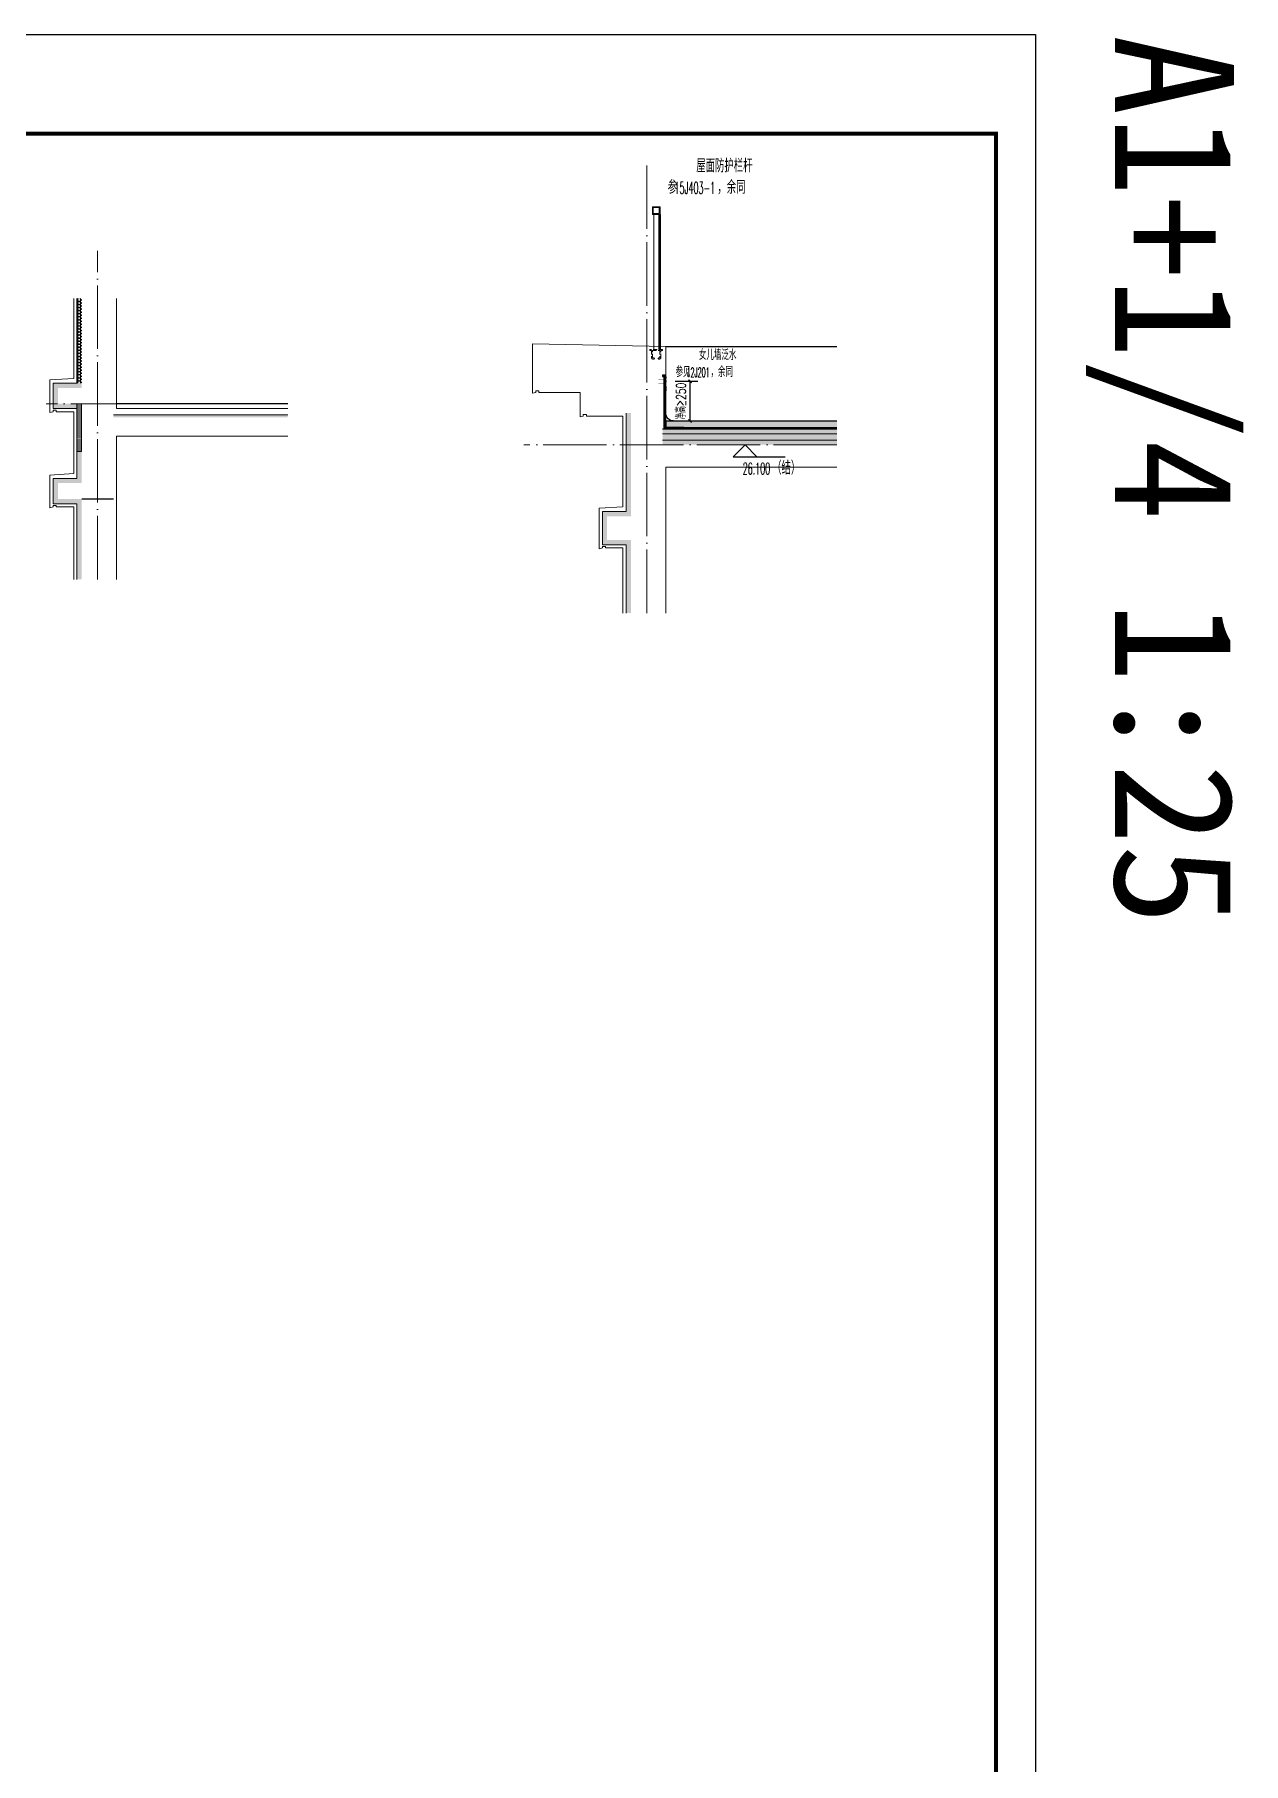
# Model space of a CAD drawing. Extents: x 27938 to 725830, y -209821 to 1628073.
# Drawn here: x 538172 to 545791, y -158326 to -147435 of the extents above; entities that cross this region are included whole.
import ezdxf
from ezdxf.xclip import XClip

# ---------------------------------------------------------------- set-up
doc = ezdxf.new("R2010")
doc.units = 0
doc.header["$LTSCALE"] = 1000
doc.header["$MEASUREMENT"] = 0
doc.header["$XCLIPFRAME"] = 0
doc.linetypes.add('DASH', pattern=[0.35, 0.25, -0.1])
doc.linetypes.add('DOTE', pattern=[2.42, 2, -0.2, 0.02, -0.2])
for name, color, linetype in [('3-屋面构造层', 157, 'Continuous'), ('DIM_ELEV', 3, 'Continuous'), ('DIM_IDEN', 67, 'Continuous'), ('PUB_TEXT', 4, 'Continuous'), ('Stair-栏杆', 142, 'Continuous'), ('SURFACE', 6, 'Continuous'), ('图框', 140, 'Continuous'), ('看线', 251, 'Continuous'), ('立面-看线', 251, 'Continuous')]:
    doc.layers.add(name, color=color, linetype=linetype)
for name, color, linetype, lineweight in [('DOTE', 19, 'DOTE', 9), ('PUB_HATCH', 8, 'Continuous', 9), ('内粉刷', 37, 'Continuous', 9), ('立面-栏杆', 105, 'Continuous', 15)]:
    doc.layers.add(name, color=color, linetype=linetype, lineweight=lineweight)
doc.layers.add('yichutu', color=7, linetype='Continuous', true_color=0xffffff, plot=False)
doc.styles.add('_TCH_DIM', font='SIMPLEX.shx', dxfattribs={"width": 0.7, "bigfont": 'GBCBIG.shx'})
doc.styles.add('_TCH_DIM_T3', font='SIMPLEX.shx', dxfattribs={"width": 0.494118, "bigfont": 'GBCBIG.shx'})
doc.styles.add('_TCH_LABEL', font='')
doc.styles.get('_TCH_LABEL').set_extended_font_data('SimHei')
doc.dimstyles.new('_TCH_ARCH&&20', dxfattribs={"dimtxt": 59.5, "dimasz": 20, "dimexe": 50, "dimexo": 60, "dimgap": 25.25, "dimtad": 1, "dimdec": 0, "dimzin": 0, "dimdsep": 46, "dimtxsty": '_TCH_DIM_T3', "dimblk": 'ARCHTICK', "dimcen": 0.09, "dimclrt": 7, "dimazin": 2, "dimtfac": 1, "dimtdec": 0, "dimtix": 1, "dimtmove": 2, "dimatfit": 3, "dimfxl": 1, "dimtolj": 1, "dimtzin": 0, "dimarcsym": 0})
pattern_1 = [(0, (-1177448.815, -420821.493), (16.66875, 9.623705), [11.1125, -22.225]), (120, (-1177448.815, -420821.493), (-16.66874801, 9.62370845), [11.1125, -22.225]), (60, (-1177448.815, -420821.493), (1.99e-06, 19.24741345), [-22.225, 11.1125])]

# ---------------------------------------------------------------- blocks, each defined once
blk = doc.blocks.new('_ArchTick')
at = {"color": 0, "linetype": 'ByBlock', "const_width": 0.4}
blk.add_lwpolyline([(-0.5, -0.5), (0.5, 0.5)], dxfattribs=at)
blk = doc.blocks.new('*D218')
at = {"layer": 'Defpoints', "color": 0, "transparency": 16777216}
for p in [(542150, -149619), (542303, -149619), (542150, -149869)]:
    blk.add_point(p, dxfattribs=at)
at = {"layer": 'DIM_IDEN', "color": 0, "lineweight": -2, "transparency": 16777216}
for p, q in [((542210, -149619), (542353, -149619)), ((542303, -149869), (542303, -149619)), ((542210, -149869), (542353, -149869))]:
    blk.add_line(p, q, dxfattribs=at)
at = {"layer": 'DIM_IDEN', "color": 0, "lineweight": -2, "transparency": 16777216, "xscale": 20, "yscale": 20, "zscale": 20}
for p, rotation in [((542303, -149619), 90), ((542303, -149869), 270)]:
    blk.add_blockref('_ArchTick', p, dxfattribs=dict(at, rotation=rotation))
at = {"layer": 'DIM_IDEN', "color": 7, "transparency": 16777216, "insert": (542246, -149744), "char_height": 59.5, "attachment_point": 5, "rotation": 90, "style": '_TCH_DIM_T3'}
blk.add_mtext('\\A1;{\\W0.70588;净高≥250}', dxfattribs=at)
blk = doc.blocks.new('A$C05102146')
at = {"layer": 'PUB_TEXT', "style": '_TCH_DIM'}
for s, height, width, p in [('屋面防护栏杆', 84.4, 0.7, (227, 216)), ('参', 84.4, 0.7, (47, 81)), ('15J403-1', 74.4, 0.494118, (90, 81)), ('，余同', 84.4, 0.7, (360, 81))]:
    blk.add_text(s, height=height, dxfattribs=dict(at, width=width)).set_placement(p)
blk = doc.blocks.new('A$C40486AD2')
at = {"layer": 'PUB_TEXT', "style": '_TCH_DIM'}
for s, height, width, p in [('女儿墙泛水', 67.5, 0.7, (255, 115)), ('参见', 67.5, 0.7, (108, 8)), ('12J201', 59.5, 0.494118, (177, 8)), ('，余同', 67.5, 0.7, (328, 8))]:
    blk.add_text(s, height=height, dxfattribs=dict(at, width=width)).set_placement(p)
blk = doc.blocks.new('FGHFG4334GDFGDFFGGGGGGDFG4G')
at = {"layer": 'SURFACE', "const_width": 2.25}
for points in [[(47, 0), (0, 0)], [(47, -28), (0, -28)]]:
    blk.add_lwpolyline(points, dxfattribs=at)
at = {"layer": 'SURFACE', "const_width": 1.5}
blk.add_lwpolyline([(47, 17, -1), (47, 5), (47, -7, -1), (47, -19), (47, -37), (53, -48), (53, -73)], format="xyb", dxfattribs=at)
blk = doc.blocks.new('FGDGDGD')
at = {"layer": '3-屋面构造层'}
h = blk.add_hatch(dxfattribs=at)
h.set_pattern_fill('隔热材料01', color=256, scale=7.692308, style=0)
h.set_pattern_definition([(270, (9.5186, 433.228), (3.846153863, -7e-16), [0.385980771, -3.460173092]), (270, (6.637, 433.228), (3.846153863, -7e-16), [0.385980771, -3.460173092]), (90, (8.5996, 430.618), (-3.846153863, 2e-16), [0.385980771, -3.460173092]), (90, (7.556, 430.618), (-3.846153863, 2e-16), [0.385980771, -3.460173092]), (180, (10.002, 430), (-5e-16, -3.846153863), [3.848019248, 0.001865385]), (135, (8.9282, 430.193), (2e-16, 3.846144175), [0.328307694, -5.110980792]), (116.56505, (12.5422, 430.4251), (8.6793e-06, 3.8461487416), [0.215769232, -8.384500037]), (116.56505, (8.696, 430.4251), (8.6793e-06, 3.8461487416), [0.215769232, -8.384500037]), (153.43495, (13.1603, 430), (-8.679e-06, 3.846148742), [0.431538463, -8.168730805]), (153.43495, (9.3142, 430), (-8.679e-06, 3.846148742), [0.431538463, -8.168730805]), (63.43495, (12.4457, 431.0041), (-8.6793e-06, 3.8461487416), [2.054923086, -6.545346183]), (63.43495, (8.5996, 431.0041), (-8.6793e-06, 3.8461487416), [2.054923086, -6.545346183]), (116.56505, (13.3647, 433.228), (8.6793e-06, 3.8461487416), [0.215769232, -8.384500037]), (116.56505, (9.5186, 433.228), (8.6793e-06, 3.8461487416), [0.215769232, -8.384500037]), (135, (9.422, 433.421), (2e-16, 3.846144175), [0.328307694, -5.110980792]), (153.43495, (13.036, 433.6532), (-8.679e-06, 3.846148742), [0.431538463, -8.168730805]), (153.43495, (9.19, 433.6532), (-8.679e-06, 3.846148742), [0.431538463, -8.168730805]), (45, (6.7336, 433.421), (2e-16, 3.846144175), [0.328307694, -5.110980792]), (63.43495, (10.4833, 433.228), (-8.6793e-06, 3.8461487416), [0.215769232, -8.384500037]), (63.43495, (6.6371, 433.228), (-8.6793e-06, 3.8461487416), [0.215769232, -8.384500037]), (26.56505, (10.812, 433.6532), (8.679e-06, 3.846148742), [0.431538463, -8.168730805]), (26.56505, (6.9658, 433.6532), (8.679e-06, 3.846148742), [0.431538463, -8.168730805]), (116.56505, (11.4023, 431.0041), (8.6793e-06, 3.8461487416), [2.054923086, -6.545346183]), (116.56505, (7.5561, 431.0041), (8.6793e-06, 3.8461487416), [2.054923086, -6.545346183]), (45, (7.2275, 430.193), (2e-16, 3.846144175), [0.328307694, -5.110980792]), (63.43495, (11.3058, 430.4251), (-8.6793e-06, 3.8461487416), [0.215769232, -8.384500037]), (63.43495, (7.4596, 430.4251), (-8.6793e-06, 3.8461487416), [0.215769232, -8.384500037]), (26.56505, (10.6877, 430), (8.679e-06, 3.846148742), [0.431538463, -8.168730805]), (26.56505, (6.8415, 430), (8.679e-06, 3.846148742), [0.431538463, -8.168730805])])
edge = h.paths.add_edge_path()
edge.add_arc((682181, 585366), 9.23, 450, 540, ccw=False)
edge.add_line((682181, 585375), (682192, 585375))
edge.add_line((682192, 585375), (682192, 585366))
edge.add_line((682192, 585366), (682172, 585366))
h = blk.add_hatch(dxfattribs=at)
h.set_pattern_fill('混凝土', color=256, scale=5, angle=-1.1458, style=0)
h.set_pattern_definition([(48.854237, (-82751.966, -43707.863), (35.7930991, -3.8540962), [3.75, -41.25]), (353.854237, (-82751.966, -43707.863), (-6.1841378, 37.7408106), [3, -33]), (99.305637, (-82748.983, -43708.185), (29.6089874, 33.886691), [3.1870095, -35.0571056]), (45.038437, (-82751.766, -43697.865), (53.1858973, -9.3413237), [5.625, -61.875]), (95.489837, (-82747.334, -43698.644), (47.6977146, 47.7616795), [4.7805144, -52.58565]), (350.038437, (-82751.766, -43697.865), (47.6976773, 47.7617167), [4.5, -49.5]), (19.854237, (-82746.817, -43700.465), (29.4368469, -20.7237073), [3.75, -41.25]), (324.854237, (-82746.817, -43700.465), (12.8883392, 36.0069862), [3, -33]), (70.305637, (-82744.364, -43702.192), (42.3251977, 15.2832459), [3.1870095, -35.0571056]), (36.3542372, (-82751.966, -43707.863), (0.9406985, 16.62920733), [0, -32.6, 0, -33.5, 0, -33.125]), (6.3542372, (-82751.966, -43707.863), (13.54517982, 19.45362572), [0, -19.1, 0, -31.85, 0, -12.625]), (326.3542372, (-82763.114, -43707.64), (26.66323482, -1.66123381), [0, -12.5, 0, -39, 0, -51.75]), (316.3542372, (-82768.113, -43707.54), (29.2535633, 4.4211788), [0, -16.25, 0, -25.9, 0, -36.75])])
h.paths.add_polyline_path([(674875, 585046), (674875, 585086), (682172, 585086), (682172, 585046)])
h = blk.add_hatch(dxfattribs=at)
h.set_pattern_fill('隔热材料03', color=256, scale=12.5, style=0)
h.set_pattern_definition([(113.578, (-500407.8114, 374696.8656), (-0.0086926214, 6.2699620763), [1.075, -0.5693125, 2.8375, -0.5693125, 1.075, -0.6825]), (66.42, (-500406.1744, 374696.8656), (2.727787851, 6.0425e-05), [1.075, -0.5693125, 2.840375, -0.5693125, 1.075, -0.6825]), (180, (-500406.1744, 374696.8656), (0, 6.25), [1.636625, -1.0910625]), (180, (-500407.538, 374702.4906), (0, 6.25), [1.636625, -1.0910625]), (90, (-500405.7427, 374697.8548), (2.72775, 2e-16), [0.52175, -5.72825]), (90, (-500407.1066, 374700.9798), (2.72775, 2e-16), [0.52175, -5.72825]), (90, (-500408.2427, 374697.8548), (2.72775, 2e-16), [0.52175, -5.72825]), (90, (-500409.6066, 374700.9798), (2.72775, 2e-16), [0.52175, -5.72825])])
edge = h.paths.add_edge_path()
edge.add_line((682178, 585086), (682178, 585050))
edge.add_arc((682172, 585050), 6.25, 270, 360, ccw=False)
edge.add_line((682172, 585044), (682172, 585086))
edge.add_line((682172, 585086), (682178, 585086))
h = blk.add_hatch(dxfattribs=at)
h.set_pattern_fill('焦渣矿渣', color=256, scale=4, angle=-1.1458, style=0)
h.set_pattern_definition([(358.8542372, (-82751.966, -43697.863), (8.27546507, 13.69326162), [1.6, -14.4]), (298.8542372, (-82751.966, -43697.863), (15.99644496, -0.32013217), [1.6, -14.4]), (238.8542372, (-82750.366, -43697.895), (7.72097989, -14.0133938), [1.6, -14.4]), (268.8542372, (-82745.567, -43697.991), (15.83683295, -8.3183365), [2.4, -11.456]), (268.8542372, (-82743.967, -43698.023), (15.83683295, -8.3183365), [2.4, -11.456]), (268.8542372, (-82742.368, -43698.055), (15.83683295, -8.3183365), [2.4, -11.456])])
h.paths.add_polyline_path([(674875, 585006), (674875, 585036), (682192, 585036), (682192, 585006)])
h = blk.add_hatch(dxfattribs=at)
h.set_pattern_fill('加气混凝土', color=256, scale=5, style=0)
h.set_pattern_definition([(0, (-82734.266, -43726.163), (30, 60), [0, -60]), (0, (-82769.366, -43734.263), (30, 60), [0, -60]), (0, (-82749.866, -43734.863), (30, 60), [0, -60]), (0, (-82728.566, -43717.163), (30, 60), [0, -60]), (0, (-82753.466, -43737.863), (30, 60), [0, -60]), (0, (-82722.566, -43679.363), (30, 60), [0, -60]), (0, (-82740.866, -43684.163), (30, 60), [0, -60]), (0, (-82731.266, -43691.663), (30, 60), [0, -60]), (0, (-82780.166, -43692.863), (30, 60), [0, -60]), (0, (-82750.766, -43695.563), (30, 60), [0, -60]), (0, (-82762.166, -43710.863), (30, 60), [0, -60]), (0, (-82761.566, -43733.363), (30, 60), [0, -60]), (0, (-82739.066, -43735.763), (30, 60), [0, -60]), (0, (-82722.566, -43709.363), (30, 60), [0, -60]), (0, (-82778.666, -43718.663), (30, 60), [0, -60]), (0, (-82773.566, -43708.463), (30, 60), [0, -60]), (0, (-82750.166, -43712.663), (30, 60), [0, -60]), (0, (-82758.566, -43721.363), (30, 60), [0, -60]), (0, (-82763.366, -43701.563), (30, 60), [0, -60]), (0, (-82755.866, -43679.063), (30, 60), [0, -60]), (0, (-82776.266, -43731.263), (30, 60), [0, -60]), (0, (-82743.266, -43691.363), (30, 60), [0, -60]), (0, (-82771.166, -43690.463), (30, 60), [0, -60]), (0, (-82775.966, -43682.663), (30, 60), [0, -60]), (130.601294, (-82726.2516, -43698.149), (-149.999998343, 180.000000787), [2.6341554, -1103.7111]), (18.4349488, (-82730.537, -43697.006), (149.99999945, 59.99999956), [2.710524, -376.76279]), (90, (-82730.537, -43699.578), (30, 60), [2.5714284, -117.428565]), (161.565051, (-82727.966, -43700.435), (-150.000000755, 59.99999553), [2.710524, -376.76279]), (53.1301023, (-82727.966, -43700.435), (30.00000006, 59.99999997), [2.857143, -297.14285]), (135, (-82725.68, -43731.006), (-30.00000363, 59.99999594), [2.424366, -167.28126]), (45, (-82729.109, -43731.006), (29.9999998, 59.99999976), [2.424366, -167.28126]), (135, (-82727.394, -43732.72), (-30.00000363, 59.99999594), [2.424366, -167.28126]), (45, (-82727.394, -43732.72), (29.9999998, 59.99999976), [2.424366, -167.28126]), (116.565051, (-82754.537, -43690.72), (-5.2e-06, 119.9999967), [3.1943826, -63.88765]), (180, (-82755.966, -43687.863), (-30, 60), [3.4285716, -56.571425]), (63.434949, (-82760.823, -43690.72), (3e-07, 119.9999994), [3.1943826, -63.88765]), (116.565051, (-82759.394, -43693.58), (-5.2e-06, 119.9999967), [3.1943826, -63.88765]), (0, (-82759.394, -43693.58), (30, 60), [3.4285716, -56.571425]), (63.434949, (-82755.966, -43693.58), (3e-07, 119.9999994), [3.1943826, -63.88765]), (107.102728, (-82731.9658, -43711.0063), (-89.999996559, 300.000000484), [3.8861346, -1628.29025]), (143.972626, (-82733.1087, -43707.292), (-569.999992774, 419.999999525), [3.8861346, -812.202]), (180, (-82736.25, -43705.006), (-30, 60), [3.7142856, -56.28571]), (36.0273733, (-82743.1087, -43707.292), (569.999995788, 419.999995472), [3.8861346, -812.202]), (71.5650511, (-82744.252, -43710.721), (90.00000046, 299.99999948), [3.6140316, -375.85928]), (107.102728, (-82743.1087, -43714.4348), (-89.999996559, 300.000000484), [3.8861346, -1628.29025]), (143.972626, (-82739.966, -43716.7206), (-569.999992774, 419.999999525), [3.8861346, -812.202]), (0, (-82739.966, -43716.72), (30, 60), [3.7142856, -56.28571]), (36.0273733, (-82736.2516, -43716.7206), (569.999995788, 419.999995472), [3.8861346, -812.202]), (71.5650511, (-82733.109, -43714.435), (90.00000046, 299.99999948), [3.6140316, -375.85928]), (150.255118, (-82731.3944, -43683.006), (-90.000000213, 59.999999257), [2.303502, -481.43196]), (90, (-82733.394, -43684.15), (30, 60), [2.2857144, -117.714275]), (29.7448813, (-82733.3944, -43684.149), (90.000000053, 59.99999972), [2.303502, -481.43196]), (116.565051, (-82745.394, -43725.58), (-5.2e-06, 119.9999967), [3.1943826, -63.88765]), (168.690067, (-82746.823, -43722.7206), (-270.0000002, 59.999998494), [2.9137254, -608.96855]), (41.1859251, (-82751.9658, -43724.149), (749.999995456, 659.999994229), [3.0371844, -1272.5802]), (90, (-82751.966, -43727.006), (30, 60), [2.857143, -117.14285]), (138.814074, (-82749.68, -43729.0063), (-749.999986669, 660.000004204), [3.0371844, -1272.5802]), (16.6992442, (-82749.68, -43729.0063), (989.999992552, 299.999996858), [2.982945, -1249.85375]), (60.9453959, (-82746.823, -43728.149), (29.99999992, 59.999999469), [2.9416086, -1232.53395]), (109.983106, (-82770.5373, -43700.4348), (-150.000000565, 419.9999988885), [3.3442002, -1401.21975]), (155.556045, (-82771.68, -43697.292), (-390.0000014866, 179.99999626), [3.4522986, -1446.51315]), (24.4439547, (-82777.9658, -43697.292), (390.0000001945, 179.999999134), [3.4522986, -1446.51315]), (70.0168934, (-82779.1087, -43700.4348), (150.000000452, 419.999998958), [3.3442002, -1401.21975]), (109.983106, (-82777.9658, -43703.5777), (-150.000000565, 419.9999988885), [3.3442002, -1401.21975]), (160.016893, (-82774.823, -43704.7206), (-150.000000088, 59.999997267), [3.3442002, -698.93775]), (19.9831065, (-82774.823, -43704.7206), (149.999999176, 59.999999905), [3.3442002, -698.93775]), (70.0168934, (-82771.68, -43703.5777), (150.000000452, 419.999998958), [3.3442002, -1401.21975]), (122.005383, (-82748.2516, -43705.8634), (-30.000004026, 59.999996937), [2.6954232, -563.3434]), (18.4349488, (-82752.252, -43704.435), (149.99999945, 59.99999956), [2.710524, -376.76279]), (90, (-82752.252, -43707.006), (30, 60), [2.5714284, -117.428565]), (161.565051, (-82749.68, -43707.863), (-150.000000755, 59.99999553), [2.710524, -376.76279]), (54.4623222, (-82749.68, -43707.8634), (209.999999696, 299.99999955), [2.457807, -1029.82115]), (116.565051, (-82765.68, -43720.435), (-5.2e-06, 119.9999967), [3.1943826, -63.88765]), (180, (-82767.11, -43717.58), (-30, 60), [3.142857, -56.85714]), (59.0362434, (-82771.966, -43720.435), (30.000000098, 59.99999971), [3.3319728, -696.3822]), (120.963756, (-82770.2516, -43723.292), (-30.0000041, 59.999997245), [3.3319728, -696.3822]), (0, (-82770.25, -43723.29), (30, 60), [3.142857, -56.85714]), (63.434949, (-82767.11, -43723.29), (3e-07, 119.9999994), [3.1943826, -63.88765])])
h.paths.add_polyline_path([(682192, 584936), (674875, 584936), (674875, 584966), (682192, 584966)])
at = {"layer": '立面-看线'}
h = blk.add_hatch(dxfattribs=at)
h.set_pattern_fill('HONEY', color=256, scale=7)
h.set_pattern_definition([(0, (-799653.24, -415240.13), (16.66875, 9.623705), [11.1125, -22.225]), (120, (-799653.24, -415240.13), (-16.66874801, 9.62370845), [11.1125, -22.225]), (60, (-799653.24, -415240.13), (1.99e-06, 19.24741345), [-22.225, 11.1125])])
h.paths.add_polyline_path([(682192, 584966), (674875, 584966), (674875, 585006), (682192, 585006)])
at = {"layer": '3-屋面构造层'}
for p, q in [((682178, 585086), (674875, 585086)), ((682172, 585046), (674875, 585046)), ((682172, 585086), (682172, 585044)), ((682192, 585036), (674875, 585036))]:
    blk.add_line(p, q, dxfattribs=at)
at = {"layer": '3-屋面构造层', "ltscale": 0.8}
blk.add_lwpolyline([(682172, 585366, -0.414214), (682181, 585375), (682192, 585375), (682192, 585366), (682172, 585366)], format="xyb", dxfattribs=at)
at = {"layer": '3-屋面构造层', "color": 251, "linetype": 'DASH', "ltscale": 0.05, "true_color": 0x636466, "const_width": 2.5}
for points in [[(682057, 585043), (682172, 585043, 0.414214), (682179, 585050), (682179, 585366)], [(682057, 585039), (682172, 585039, 0.414214), (682183, 585050), (682183, 585366)]]:
    blk.add_lwpolyline(points, format="xyb", dxfattribs=at)
at = {"layer": '3-屋面构造层', "color": 251, "true_color": 0x636466}
for points in [[(682057, 585041), (682172, 585041, 0.414214), (682180, 585050), (682180, 585366)], [(682057, 585044), (682172, 585044, 0.414214), (682178, 585050), (682178, 585366)], [(682057, 585040), (682172, 585040, 0.414214), (682182, 585050), (682182, 585366), (682184, 585366), (682184, 585050, -0.414214), (682172, 585038), (682057, 585038)]]:
    blk.add_lwpolyline(points, format="xyb", dxfattribs=at)
at = {"layer": '3-屋面构造层', "color": 251, "linetype": 'DASH', "ltscale": 0.05, "true_color": 0x636466, "const_width": 2.5}
for points in [[(682043, 585039), (674875, 585039)], [(682057, 585043), (682043, 585039)]]:
    blk.add_lwpolyline(points, dxfattribs=at)
at = {"layer": '3-屋面构造层', "color": 251, "true_color": 0x636466}
for points in [[(682043, 585040), (674875, 585040)], [(674875, 585038), (682043, 585038)], [(682056, 585044), (682042, 585040)], [(682043, 585038), (682057, 585042)]]:
    blk.add_lwpolyline(points, dxfattribs=at)
at = {"layer": '3-屋面构造层'}
blk.add_arc((682122, 585136), 50, 270, 360, dxfattribs=at)
at = {"layer": 'PUB_HATCH', "color": 215, "true_color": 0xa953a0}
for p, q in [((682192, 585006), (674875, 585006)), ((682192, 584966), (674875, 584966))]:
    blk.add_line(p, q, dxfattribs=at)
at = {"layer": '3-屋面构造层', "color": 1, "xscale": -1}
blk.add_blockref('FGHFG4334GDFGDFFGGGGGGDFG4G', (682218, 585349), dxfattribs=at)
blk = doc.blocks.new('FGHFGFD')
at = {"layer": '立面-栏杆'}
for p, q in [((542634, 108636), (542634, 109486)), ((542664, 109486), (542664, 108636))]:
    blk.add_line(p, q, dxfattribs=at)
at = {"layer": '立面-栏杆', "linetype": 'DASH', "ltscale": 0.1}
for p, q in [((542689, 108636), (542609, 108636)), ((542609, 108636), (542609, 108629)), ((542609, 108629), (542619, 108629)), ((542619, 108629), (542619, 108585)), ((542626, 108629), (542671, 108629)), ((542626, 108585), (542626, 108629)), ((542634, 108583), (542628, 108583)), ((542636, 108579), (542636, 108581)), ((542661, 108581), (542661, 108579)), ((542669, 108583), (542664, 108583)), ((542671, 108629), (542671, 108585)), ((542678, 108629), (542689, 108629)), ((542678, 108585), (542678, 108629)), ((542689, 108629), (542689, 108636)), ((542628, 108576), (542634, 108576)), ((542664, 108576), (542669, 108576))]:
    blk.add_line(p, q, dxfattribs=at)
at = {"layer": '立面-栏杆'}
for points in [[(542674, 109536), (542624, 109536), (542624, 109486), (542674, 109486)], [(542668, 109530), (542630, 109530), (542630, 109492), (542668, 109492)]]:
    blk.add_lwpolyline(points, close=True, dxfattribs=at)
at = {"layer": '立面-栏杆', "linetype": 'DASH', "ltscale": 0.1}
for centre, major_axis, start_param, end_param in [((542628, 108585), (6.36, 6.36), 2.356194, 3.926991), ((542628, 108585), (1.27, 1.27), 2.356194, 3.926991), ((542634, 108581), (1.91, 1.91), 5.497787, 7.068583), ((542664, 108581), (1.91, 1.91), 0.785398, 2.356194), ((542669, 108585), (-6.36, 6.36), 2.356194, 3.926991), ((542669, 108585), (-1.27, 1.27), 2.356194, 3.926991), ((542634, 108579), (1.91, 1.91), 3.926991, 5.497787), ((542666, 108581), (3.53, 3.53), 2.748894, 3.534292)]:
    blk.add_ellipse(centre, major_axis=major_axis, ratio=1, start_param=start_param, end_param=end_param, dxfattribs=at)
blk = doc.blocks.new('GFDDDDRG')
at = {"layer": '图框'}
blk.add_lwpolyline([(923310, -107437), (923310, -159999), (893610, -159999), (893610, -107437)], close=True, dxfattribs=at)
blk.add_lwpolyline([(923310, -107437), (923310, -159999), (893610, -159999), (893610, -107437)], close=True, dxfattribs=at)
at = {"layer": '图框', "const_width": 50}
blk.add_lwpolyline([(894110, -159499), (922810, -159499), (922810, -108687), (894110, -108687)], close=True, dxfattribs=at)
blk = doc.blocks.new('yct-1051-594-26275-14850-25-1002.0')
at = {"layer": 'yichutu', "color": 7, "true_color": 0xffffff}
blk.add_lwpolyline([(0, 0), (0, 14850), (26275, 14850), (26275, 0)], close=True, dxfattribs=at)
at = {"layer": 'yichutu', "color": 7, "true_color": 0xffffff, "style": '_TCH_LABEL'}
blk.add_text('A1+1/4 1:25', height=750, dxfattribs=at).set_placement((0, 15350))
blk = doc.blocks.new('VDVDXAXFSFFX')
at = {"layer": 'PUB_HATCH'}
h = blk.add_hatch(dxfattribs=at)
h.set_pattern_fill('DOTS', color=251, scale=2, style=0)
h.set_pattern_definition([(0, (924712.4965, -148185.593), (1.5875, 3.175), [0, -3.175])])
h.paths.add_polyline_path([(924682, -148186), (924712, -148186), (924712, -147936), (924712, -147886), (924712, -147886), (924712, -147886), (924682, -147886)])
at = {"layer": 'PUB_HATCH', "color": 5}
blk.add_lwpolyline([(924712, -147886), (924682, -147886), (924682, -148186), (924712, -148186)], close=True, dxfattribs=at)

msp = doc.modelspace()

# ---------------------------------------------------------------- hatches: boundary and pattern name
at = {"layer": 'PUB_HATCH'}
h = msp.add_hatch(dxfattribs=at)
h.set_pattern_fill('HONEY', color=256, scale=8, style=0)
h.set_pattern_definition([(0, (587005.679, -197933.485), (19.05, 10.99852), [12.7, -25.4]), (120, (587005.679, -197933.485), (-19.0499977, 10.998524), [12.7, -25.4]), (60, (587005.679, -197933.485), (2.3e-06, 21.997044), [-25.4, 12.7])])
h.paths.add_polyline_path([(541900.2, -151079.1), (541930.2, -151079.1), (541930.2, -150619), (541780.2, -150619), (541780.2, -150469), (541930.2, -150469), (541930.2, -149819), (541900.2, -149819), (541900.2, -150439), (541750.2, -150439), (541750.2, -150649), (541750.2, -150649), (541900.2, -150649)])
at = {"layer": 'Stair-栏杆'}
h = msp.add_hatch(dxfattribs=at)
h.set_pattern_fill('水域', color=5, scale=5)
h.set_pattern_definition([(0, (-558.661, -258055.104), (0, 10.23622015), [1.2795276, -8.956693]), (26.5650512, (-557.382, -258055.104), (10.236220737, 9.4e-08), [1.4305551, -21.458329]), (333.4349488, (-549.7047, -258054.4644), (10.23622078, -4e-09), [1.4305551, -21.458329]), (45, (-556.1024, -258054.4644), (0, 10.2362206), [1.80952525, -12.666676]), (135, (-549.705, -258054.4644), (-10.2362206, 1e-15), [1.80952525, -12.666676]), (26.5650512, (-554.823, -258053.185), (10.236220737, 9.4e-08), [1.4305551, -21.458329]), (333.4349488, (-552.264, -258052.545), (10.23622078, -4e-09), [1.4305551, -21.458329]), (0, (-553.543, -258052.545), (0, 10.23622015), [1.2795276, -8.956693])])
h.paths.add_polyline_path([(542105.2, -148569), (542105.2, -149419), (542115.2, -149419), (542115.2, -148569)])
at = {"layer": '立面-看线'}
h = msp.add_hatch(dxfattribs=at)
h.set_pattern_fill('HONEY', color=256, scale=7)
h.set_pattern_definition(pattern_1)
h.paths.add_polyline_path([(538468.9, -149097), (538438.9, -149097), (538438.9, -149630.6), (538468.9, -149630.6)])
h = msp.add_hatch(dxfattribs=at)
h.set_pattern_fill('HONEY', color=256, scale=7)
h.set_pattern_definition(pattern_1)
h.paths.add_polyline_path([(538468.9, -150867.1), (538468.9, -150360.6), (538318.9, -150360.6), (538318.9, -150260.6), (538468.9, -150260.6), (538468.9, -149760.6), (538318.9, -149760.6), (538318.9, -149660.6), (538468.9, -149660.6), (538468.9, -149630.6), (538288.9, -149630.6), (538288.9, -149790.6), (538438.9, -149790.6), (538438.9, -150230.6), (538288.9, -150230.6), (538288.9, -150390.6), (538438.9, -150390.6), (538438.9, -150867.1)])
h = msp.add_hatch(dxfattribs=at)
h.set_pattern_fill('HONEY', color=256, scale=7)
h.set_pattern_definition([(0, (-262680.351, -535207.576), (16.66875, 9.623705), [11.1125, -22.225]), (120, (-262680.351, -535207.576), (-16.66874801, 9.62370845), [11.1125, -22.225]), (60, (-262680.351, -535207.576), (1.99e-06, 19.24741345), [-22.225, 11.1125])])
h.paths.add_polyline_path([(539767.4, -149830.6), (538668.9, -149830.6), (538668.9, -149845.6), (539767.4, -149845.6)])

# ---------------------------------------------------------------- linework, layer by layer
msp.add_line((538668.9, -150360.6), (538468.9, -150360.6))
at = {"layer": 'DIM_ELEV', "color": 3}
for p, q in [((542649.4, -150019), (542574.4, -150094)), ((542649.4, -150019), (542724.4, -150094)), ((542574.4, -150094), (542902.4, -150094))]:
    msp.add_line(p, q, dxfattribs=at)
at = {"layer": 'DOTE', "linetype": 'DOTE', "ltscale": 0.2}
for p, q in [((542030.2, -151079.1), (542030.2, -148239)), ((538568.9, -150867.1), (538568.9, -148797)), ((539767.4, -149760.6), (538244.3, -149760.6)), ((543228.7, -150019), (541255.6, -150019))]:
    msp.add_line(p, q, dxfattribs=at)
at = {"layer": 'PUB_HATCH', "color": 215, "true_color": 0xa953a0}
msp.add_line((538668.9, -149830.6), (539767.4, -149830.6), dxfattribs=at)
for points in [[(538438.9, -149630.6), (538438.9, -149097)], [(538438.9, -150867.1), (538438.9, -150390.6), (538288.9, -150390.6), (538288.9, -150230.6), (538438.9, -150230.6), (538438.9, -149790.6), (538288.9, -149790.6), (538288.9, -149630.6), (538438.9, -149630.6)], [(541900.2, -149819), (541900.2, -150439), (541750.2, -150439), (541750.2, -150649), (541900.2, -150649), (541900.2, -151079.1)]]:
    msp.add_lwpolyline(points, dxfattribs=at)
at = {"layer": 'Stair-栏杆', "color": 5}
msp.add_lwpolyline([(542115.2, -148569), (542115.2, -148569), (542115.2, -149419), (542115.2, -149419)], close=True, dxfattribs=at)
at = {"layer": '内粉刷'}
for points in [[(538418.9, -149600.6), (538418.9, -149097)], [(538688.9, -149097), (538688.9, -149790.6)], [(542150.2, -149869), (542150.2, -149399), (541310.2, -149384), (541310.2, -149689)], [(538418.9, -149600.6), (538268.9, -149610.6), (538268.9, -149810.6)], [(541350.2, -149689), (541350.2, -149679), (541330.2, -149679), (541330.2, -149689), (541310.2, -149694), (541310.2, -149689)], [(541330.2, -149689), (541330.2, -149689)], [(541350.2, -149689), (541610.2, -149689), (541610.2, -149839)], [(538308.9, -149810.6), (538308.9, -149800.6), (538288.9, -149800.6), (538288.9, -149810.6), (538268.9, -149815.6), (538268.9, -149810.6)], [(538308.9, -149810.6), (538418.9, -149810.6), (538418.9, -150200.6), (538268.9, -150210.6), (538268.9, -150410.6)], [(539767.4, -149790.6), (538688.9, -149790.6)], [(541650.2, -149839), (541650.2, -149829), (541630.2, -149829), (541630.2, -149839), (541610.2, -149844), (541610.2, -149839)], [(541650.2, -149839), (541880.2, -149839), (541880.2, -150409), (541730.2, -150419), (541730.2, -150669)], [(538688.9, -150867.1), (538688.9, -149965.6), (539767.4, -149965.6)], [(542150.2, -151079.1), (542150.2, -150159), (543228.7, -150159)], [(538308.9, -150410.6), (538308.9, -150400.6), (538288.9, -150400.6), (538288.9, -150410.6), (538268.9, -150415.6), (538268.9, -150410.6)], [(538288.9, -150410.6), (538288.9, -150410.6)], [(538418.9, -150867.1), (538418.9, -150410.6), (538308.9, -150410.6)], [(541770.2, -150669), (541770.2, -150659), (541750.2, -150659), (541750.2, -150669), (541730.2, -150674), (541730.2, -150669)], [(541770.2, -150669), (541880.2, -150669), (541880.2, -151079.1)]]:
    msp.add_lwpolyline(points, dxfattribs=at)
at = {"layer": '看线', "color": 252}
msp.add_line((542150.2, -149399), (543228.7, -149399), dxfattribs=at)
at = {"layer": '看线', "color": 32}
msp.add_lwpolyline([(539767.4, -149760.6), (538688.9, -149760.6)], dxfattribs=at)

# ---------------------------------------------------------------- block references
at = {"xscale": 0.5, "yscale": 0.5, "zscale": 0.5}
msp.add_blockref('GFDDDDRG', (82825.6, -93716.5), dxfattribs=at)
for name, p in [('A$C05102146', (542115.2, -148519)), ('FGHFGFD', (-558.7, -258055.1)), ('A$C40486AD2', (542103.7, -149600.2)), ('VDVDXAXFSFFX', (-386243.6, -1875))]:
    msp.add_blockref(name, p)
ref = msp.add_blockref('FGDGDGD', (1224321.7, -734955.2), dxfattribs=dict(xscale=-1))
XClip(ref).set_block_clipping_path([(681093.0416793403, 584936.1769558351), (682291.5665918037, 585389.8130026824)])
at = {"layer": 'yichutu', "rotation": 270}
msp.add_blockref('yct-1051-594-26275-14850-25-1002.0', (529630.5, -147435), dxfattribs=at)

# ---------------------------------------------------------------- texts
at = {"layer": 'DIM_ELEV', "color": 7, "style": '_TCH_DIM'}
for s, height, width, p in [('26.100', 74.38, 0.494118, (542634.8, -150206.5)), ('（结）', 84.4, 0.7, (542820.3, -150206.5))]:
    msp.add_text(s, height=height, dxfattribs=dict(at, width=width)).set_placement(p)

# ---------------------------------------------------------------- dimensions: what is measured, and where the dimension line sits
at = {"layer": 'DIM_IDEN'}
dim = msp.add_aligned_dim(p1=(542150.2, -149869), p2=(542150.2, -149619), distance=-152.5, text='{\\W0.70588;净高≥250}', dimstyle='_TCH_ARCH&&20', dxfattribs=at)
dim.commit()
dim.dimension.update_dxf_attribs({"geometry": '*D218', "text_midpoint": (542246, -149744)})

doc.saveas('drawing.dxf')
